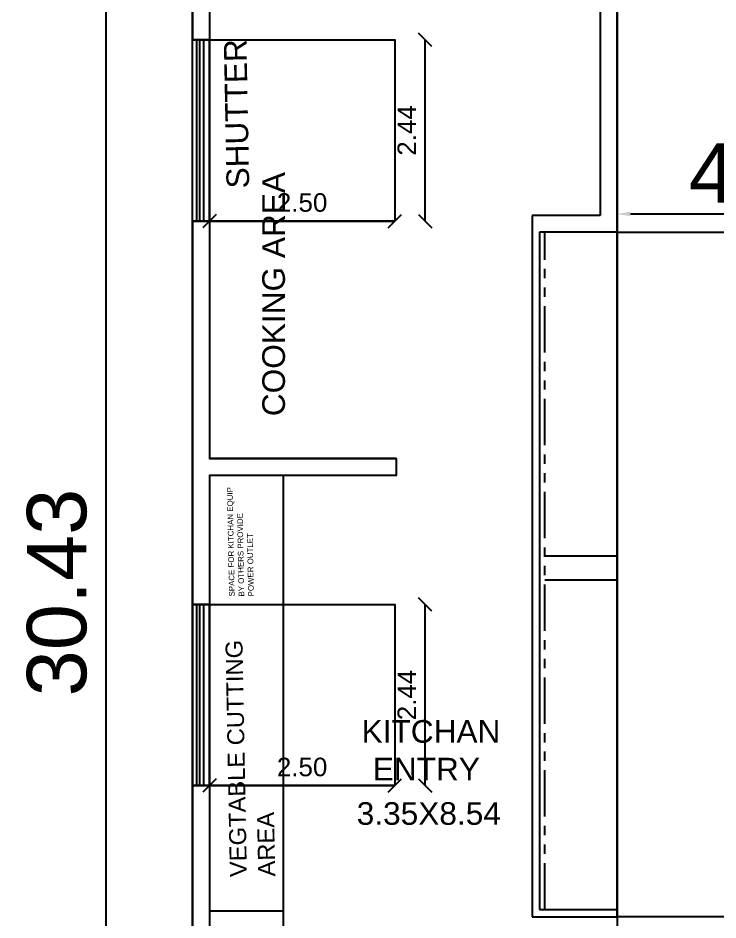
# Model space of a CAD drawing. Header units: metres. Extents: x 0 to 184, y 0 to 104.
# Drawn here: x 1.53 to 10.95, y 45.07 to 57.22 of the extents above; entities that cross this region are included whole.
import ezdxf

# ---------------------------------------------------------------- set-up
doc = ezdxf.new("R2010")
doc.units = ezdxf.units.M
doc.linetypes.add('PHANTOM2', pattern=[1.25, 0.625, -0.125, 0.125, -0.125, 0.125, -0.125])
for name, color, linetype in [('BLK_1_FLR_0_BLT_UP_AREA', 1, 'Continuous'), ('BLK_1_FLR_0_CARPET_AREA', 117, 'Continuous'), ('BLK_1_FLR_0_REGULAR_ROOM_1', 117, 'Continuous'), ('BLK_1_FLR_0_ROOM_1_LIGHT_VENTILATION_1', 140, 'Continuous')]:
    doc.layers.add(name, color=color, linetype=linetype)
doc.styles.get("Standard").update_dxf_attribs({"font": 'arial.ttf', "height": 0.35})
doc.dimstyles.new('ISO-25', dxfattribs={"dimtxt": 0.8, "dimasz": 0.8, "dimexe": 1.25, "dimexo": 0.625, "dimgap": 0.25, "dimtad": 1, "dimdsep": 46, "dimtxsty": 'Standard', "dimcen": 2.5, "dimse1": 1, "dimse2": 1, "dimadec": 0, "dimazin": 0, "dimtfac": 1, "dimtmove": 0, "dimatfit": 3, "dimfxl": 0, "dimarcsym": 0})
doc.dimstyles.new('SAR', dxfattribs={"dimtxt": 0.25, "dimasz": 0.18, "dimexe": 0.18, "dimexo": 0.0625, "dimgap": 0.12, "dimtad": 1, "dimzin": 0, "dimdsep": 46, "dimtxsty": 'Standard', "dimblk": 'OBLIQUE', "dimcen": 0.09, "dimse1": 1, "dimse2": 1, "dimadec": 0, "dimazin": 0, "dimtfac": 1, "dimtofl": 0, "dimtmove": 0, "dimatfit": 3, "dimldrblk": 'OBLIQUE', "dimfxl": 0, "dimtolj": 1, "dimtzin": 0, "dimarcsym": 0})

# ---------------------------------------------------------------- blocks, each defined once
blk = doc.blocks.new('_Oblique')
at = {"color": 0, "linetype": 'ByBlock', "lineweight": -2}
blk.add_line((-0.5, -0.5), (0.5, 0.5), dxfattribs=at)
blk = doc.blocks.new('*D20')
at = {"layer": 'BLK_1_FLR_0_ROOM_1_LIGHT_VENTILATION_1', "color": 0, "lineweight": -2}
blk.add_line((4.106, 54.485), (6.601, 54.485), dxfattribs=at)
at = {"layer": 'Defpoints', "color": 0}
for p in [(4.106, 54.485), (6.601, 54.485), (6.601, 54.485)]:
    blk.add_point(p, dxfattribs=at)
at = {"layer": 'BLK_1_FLR_0_ROOM_1_LIGHT_VENTILATION_1', "color": 0, "lineweight": -2, "xscale": 0.18, "yscale": 0.18, "zscale": 0.18, "rotation": 180}
blk.add_blockref('_Oblique', (4.106, 54.485), dxfattribs=at)
at = {"layer": 'BLK_1_FLR_0_ROOM_1_LIGHT_VENTILATION_1', "color": 0, "lineweight": -2, "xscale": 0.18, "yscale": 0.18, "zscale": 0.18}
blk.add_blockref('_Oblique', (6.601, 54.485), dxfattribs=at)
at = {"layer": 'BLK_1_FLR_0_ROOM_1_LIGHT_VENTILATION_1', "color": 0, "insert": (5.354, 54.733), "char_height": 0.25, "attachment_point": 5}
blk.add_mtext('\\A1;2.50', dxfattribs=at)
blk = doc.blocks.new('*D21')
at = {"layer": 'BLK_1_FLR_0_ROOM_1_LIGHT_VENTILATION_1', "color": 0, "lineweight": -2}
blk.add_line((7.009, 54.485), (7.009, 56.924), dxfattribs=at)
at = {"layer": 'Defpoints', "color": 0}
for p in [(6.601, 56.924), (7.009, 56.924), (6.601, 54.485)]:
    blk.add_point(p, dxfattribs=at)
at = {"layer": 'BLK_1_FLR_0_ROOM_1_LIGHT_VENTILATION_1', "color": 0, "lineweight": -2, "xscale": 0.18, "yscale": 0.18, "zscale": 0.18}
for p, rotation in [((7.009, 56.924), 90), ((7.009, 54.485), 270)]:
    blk.add_blockref('_Oblique', p, dxfattribs=dict(at, rotation=rotation))
at = {"layer": 'BLK_1_FLR_0_ROOM_1_LIGHT_VENTILATION_1', "color": 0, "insert": (6.763, 55.705), "char_height": 0.25, "attachment_point": 5, "rotation": 90}
blk.add_mtext('\\A1;2.44', dxfattribs=at)
blk = doc.blocks.new('*D24')
at = {"layer": 'BLK_1_FLR_0_ROOM_1_LIGHT_VENTILATION_1', "color": 0, "lineweight": -2}
blk.add_line((4.106, 46.883), (6.601, 46.883), dxfattribs=at)
at = {"layer": 'Defpoints', "color": 0}
for p in [(4.106, 46.883), (6.601, 46.883), (6.601, 46.883)]:
    blk.add_point(p, dxfattribs=at)
at = {"layer": 'BLK_1_FLR_0_ROOM_1_LIGHT_VENTILATION_1', "color": 0, "lineweight": -2, "xscale": 0.18, "yscale": 0.18, "zscale": 0.18, "rotation": 180}
blk.add_blockref('_Oblique', (4.106, 46.883), dxfattribs=at)
at = {"layer": 'BLK_1_FLR_0_ROOM_1_LIGHT_VENTILATION_1', "color": 0, "lineweight": -2, "xscale": 0.18, "yscale": 0.18, "zscale": 0.18}
blk.add_blockref('_Oblique', (6.601, 46.883), dxfattribs=at)
at = {"layer": 'BLK_1_FLR_0_ROOM_1_LIGHT_VENTILATION_1', "color": 0, "insert": (5.354, 47.131), "char_height": 0.25, "attachment_point": 5}
blk.add_mtext('\\A1;2.50', dxfattribs=at)
blk = doc.blocks.new('*D25')
at = {"layer": 'BLK_1_FLR_0_ROOM_1_LIGHT_VENTILATION_1', "color": 0, "lineweight": -2}
blk.add_line((7.009, 46.883), (7.009, 49.321), dxfattribs=at)
at = {"layer": 'Defpoints', "color": 0}
for p in [(6.601, 49.321), (7.009, 49.321), (6.601, 46.883)]:
    blk.add_point(p, dxfattribs=at)
at = {"layer": 'BLK_1_FLR_0_ROOM_1_LIGHT_VENTILATION_1', "color": 0, "lineweight": -2, "xscale": 0.18, "yscale": 0.18, "zscale": 0.18}
for p, rotation in [((7.009, 49.321), 90), ((7.009, 46.883), 270)]:
    blk.add_blockref('_Oblique', p, dxfattribs=dict(at, rotation=rotation))
at = {"layer": 'BLK_1_FLR_0_ROOM_1_LIGHT_VENTILATION_1', "color": 0, "insert": (6.763, 48.102), "char_height": 0.25, "attachment_point": 5, "rotation": 90}
blk.add_mtext('\\A1;2.44', dxfattribs=at)
blk = doc.blocks.new('*D101')
at = {"color": 0, "lineweight": -2}
blk.add_line((2.714, 63.896), (2.714, 35.067), dxfattribs=at)
at = {"color": 0}
for points in [[(2.58, 63.896), (2.847, 63.896), (2.714, 64.696)], [(2.58, 35.067), (2.847, 35.067), (2.714, 34.267)]]:
    blk.add_solid(points, dxfattribs=at)
at = {"layer": 'Defpoints', "color": 0}
for p in [(3.878, 64.696), (2.714, 34.267), (3.878, 34.267)]:
    blk.add_point(p, dxfattribs=at)
at = {"color": 0, "insert": (2.055, 49.482), "char_height": 0.8, "attachment_point": 5, "rotation": 90}
blk.add_mtext('30.43', dxfattribs=at)
blk = doc.blocks.new('*D118')
at = {"layer": 'BLK_1_FLR_0_ROOM_1_LIGHT_VENTILATION_1', "color": 232, "lineweight": -2}
blk.add_line((9.773, 54.581), (13.52, 54.581), dxfattribs=at)
at = {"layer": 'BLK_1_FLR_0_ROOM_1_LIGHT_VENTILATION_1', "color": 232}
for points in [[(9.773, 54.611), (9.773, 54.551), (9.593, 54.581)], [(13.52, 54.611), (13.52, 54.551), (13.7, 54.581)]]:
    blk.add_solid(points, dxfattribs=at)
at = {"layer": 'Defpoints', "color": 0}
for p in [(13.7, 54.581), (9.593, 54.333), (13.7, 54.333)]:
    blk.add_point(p, dxfattribs=at)
at = {"layer": 'BLK_1_FLR_0_ROOM_1_LIGHT_VENTILATION_1', "color": 232, "insert": (11.646, 55.133), "char_height": 0.8, "attachment_point": 5}
blk.add_mtext('4.11', dxfattribs=at)

msp = doc.modelspace()

# ---------------------------------------------------------------- linework, layer by layer
at = {"color": 7, "lineweight": 25}
for p, q in [((3.8776, 64.69624), (3.8776, 56.92384)), ((9.5926, 54.33304), (9.5926, 64.69624)), ((4.1062, 61.34344), (4.1062, 56.92384)), ((9.364, 61.34344), (9.364, 54.56164)), ((3.93632, 54.48544), (3.93632, 56.92384)), ((3.97903, 54.48544), (3.97903, 56.92384)), ((4.02967, 54.48544), (4.02986, 56.92384)), ((9.364, 54.56164), (8.4496, 54.56164)), ((8.4496, 54.56164), (8.4496, 45.11284)), ((3.8776, 54.48544), (3.8776, 44.92805)), ((4.1062, 54.48544), (4.1062, 51.28504)), ((9.5926, 54.33304), (8.5512, 54.33304)), ((8.5512, 54.33304), (8.5512, 45.21444)), ((6.6208, 51.28504), (4.1062, 51.28504)), ((6.6208, 51.05644), (4.1062, 51.05644)), ((4.1062, 51.05644), (4.1062, 45.18904)), ((5.0968, 51.05644), (5.0968, 44.96044)), ((8.62109, 50.46973), (8.62109, 50.78357)), ((9.5926, 50.46973), (9.5926, 50.78357)), ((8.62109, 49.97624), (9.5926, 49.97624)), ((8.62109, 49.65326), (9.5926, 49.65326)), ((3.93632, 46.88302), (3.93632, 49.32142)), ((3.97903, 46.88302), (3.97903, 49.32142)), ((4.02967, 46.88302), (4.02986, 49.32142)), ((5.0968, 45.18904), (4.1062, 45.18904)), ((8.5512, 45.21444), (9.5926, 45.21444)), ((9.5926, 45.21444), (9.5926, 45.11284)), ((8.4496, 45.11284), (8.4496, 45.11284)), ((8.4496, 45.11284), (9.5926, 45.11284)), ((8.5512, 45.11284), (9.5926, 45.11284))]:
    msp.add_line(p, q, dxfattribs=at)
at = {"color": 7, "linetype": 'PHANTOM2', "lineweight": 25}
for p, q in [((4.1062, 56.92384), (3.8776, 56.92384)), ((3.8776, 56.92384), (4.1062, 56.92384)), ((4.1062, 54.48544), (3.8776, 54.48544)), ((3.8776, 54.48544), (4.1062, 54.48544)), ((8.62109, 45.21444), (8.62109, 54.33304)), ((9.5926, 45.21444), (9.5926, 54.33304)), ((6.6208, 51.28504), (6.6208, 51.05644)), ((4.1062, 49.32142), (3.8776, 49.32142)), ((3.8776, 49.32142), (4.1062, 49.32142)), ((4.1062, 46.88302), (3.8776, 46.88302)), ((3.8776, 46.88302), (4.1062, 46.88302))]:
    msp.add_line(p, q, dxfattribs=at)
at = {"layer": 'BLK_1_FLR_0_BLT_UP_AREA', "color": 11}
msp.add_lwpolyline([(3.8776, 34.26704), (3.8776, 64.69624), (5.0206, 64.69624), (5.0206, 67.99824), (11.0658, 67.99824), (11.0658, 64.69624), (25.3914, 64.69624), (25.3914, 33.30123), (23.1054, 33.30123), (23.1054, 34.26704), (3.8776, 34.26704)], dxfattribs=at)
at = {"layer": 'BLK_1_FLR_0_CARPET_AREA', "color": 11}
msp.add_lwpolyline([(25.1628, 42.52143), (25.1628, 64.46764), (10.8372, 64.46764), (10.8372, 67.76964), (5.2492, 67.76964), (5.2492, 64.46764), (4.1062, 64.46764), (4.1062, 51.28504), (6.6208, 51.28504), (6.6208, 51.05644), (4.1062, 51.05644), (4.1062, 42.52143)], dxfattribs=at)
at = {"layer": 'BLK_1_FLR_0_REGULAR_ROOM_1', "color": 2}
msp.add_lwpolyline([(25.1628, 64.46764), (9.5926, 64.46764), (9.5926, 42.52143), (25.1628, 42.52143)], close=True, dxfattribs=at)
at = {"layer": 'BLK_1_FLR_0_ROOM_1_LIGHT_VENTILATION_1', "color": 232}
for points in [[(4.1062, 54.48544), (4.1062, 56.92384), (6.60148, 56.92384), (6.60148, 54.48544)], [(9.5926, 54.33304), (13.70025, 54.33304), (13.70025, 45.11284), (9.5926, 45.11284)], [(4.1062, 46.88302), (4.1062, 49.32142), (6.60148, 49.32142), (6.60148, 46.88302)]]:
    msp.add_lwpolyline(points, close=True, dxfattribs=at)

# ---------------------------------------------------------------- texts
at = {"color": 7, "lineweight": 25}
for s, height, rotation, p in [('SHUTTER', 0.3048, 91.082158, (4.64261, 54.92653)), ('COOKING AREA', 0.3048, 90, (5.12261, 51.85694)), ('SPACE FOR KITCHAN EQUIP', 0.0762, 91.082158, (4.44625, 49.42976)), ('BY OTHERS PROVIDE', 0.0762, 91.082158, (4.57526, 49.42868)), ('POWER OUTLET', 0.0762, 91.082158, (4.70421, 49.43112)), ('VEGTABLE CUTTING', 0.2286, 91.082158, (4.61084, 45.65233)), ('AREA', 0.2286, 91.082158, (4.99178, 45.65953))]:
    msp.add_text(s, height=height, rotation=rotation, dxfattribs=at).set_placement(p)
for s, p in [('KITCHAN', (6.15437, 47.45905)), (' ENTRY', (6.18618, 46.95105)), ('3.35X8.54', (6.08855, 46.35364))]:
    msp.add_text(s, height=0.3048, dxfattribs=at).set_placement(p)

# ---------------------------------------------------------------- dimensions: what is measured, and where the dimension line sits
dim = msp.add_linear_dim(base=(2.71376, 34.26704), p1=(3.8776, 64.69624), p2=(3.8776, 34.26704), angle=90, dimstyle='ISO-25')
dim.commit()
dim.dimension.update_dxf_attribs({"geometry": '*D101', "text_midpoint": (2.05503, 49.48164)})
at = {"layer": 'BLK_1_FLR_0_ROOM_1_LIGHT_VENTILATION_1', "color": 232}
for p1, p2, distance, picture, middle in [((6.60148, 54.48544), (6.60148, 56.92384), -0.40732, '*D21', (6.76329, 55.70464)), ((4.1062, 54.48544), (6.60148, 54.48544), 0, '*D20', (5.35384, 54.73309)), ((6.60148, 46.88302), (6.60148, 49.32142), -0.40732, '*D25', (6.76329, 48.10222)), ((4.1062, 46.88302), (6.60148, 46.88302), 0, '*D24', (5.35384, 47.13066))]:
    dim = msp.add_aligned_dim(p1=p1, p2=p2, distance=distance, dimstyle='SAR', override={"dimpost": '\\X', "dimfxl": 0.018, "dimfxlon": 1, "dimarcsym": 1}, dxfattribs=at)
    dim.commit()
    dim.dimension.update_dxf_attribs({"geometry": picture, "text_midpoint": middle})
dim = msp.add_linear_dim(base=(13.70025, 54.58148), p1=(9.5926, 54.33304), p2=(13.70025, 54.33304), dimstyle='ISO-25', override={"dimtxt": 0.25, "dimasz": 0.18, "dimgap": 0.15, "dimclrd": 232, "dimclrt": 232, "dimfxl": 0.1, "dimfxlon": 1, "dimarcsym": 1}, dxfattribs=at)
dim.commit()
dim.dimension.update_dxf_attribs({"geometry": '*D118', "text_midpoint": (11.64642, 55.13311)})

doc.saveas('drawing.dxf')
